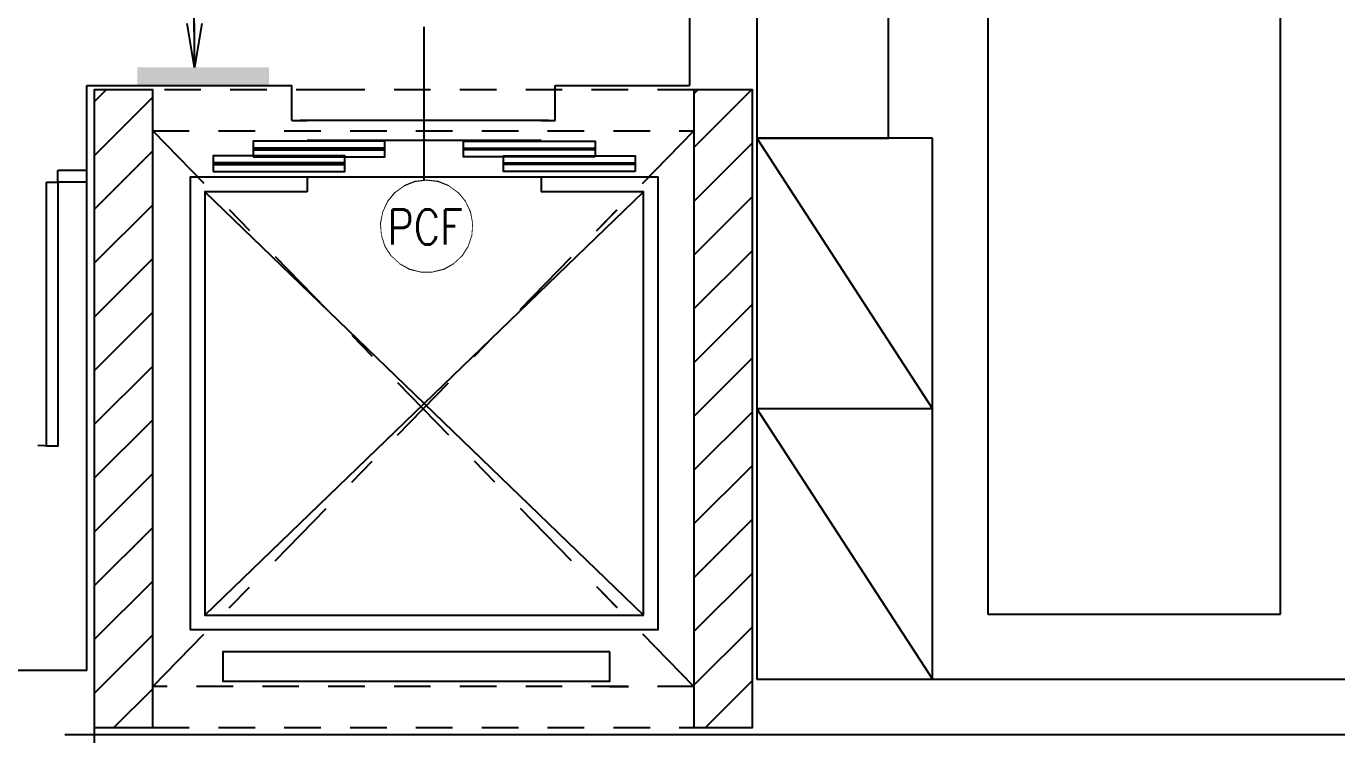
# Model space of a CAD drawing. Header units: millimetres. Extents: x 188.6 to 263.2, y 40.1 to 120.1.
# Drawn here: x 251.456 to 255.936, y 48.127 to 50.55 of the extents above; entities that cross this region are included whole.
import ezdxf
from ezdxf.enums import TextEntityAlignment as Align

# ---------------------------------------------------------------- set-up
doc = ezdxf.new("R2010")
doc.units = ezdxf.units.MM
doc.set_wipeout_variables(frame=1)
for name, pattern in [('_XREF TL$0$XREF_305_306$0$XREF-TIPO$0$HIDDEN2', [0.1875, 0.125, -0.0625]), ('DASHDOT2', [0.5, 0.25, -0.125, 0, -0.125]), ('HIDDEN2', [0.1875, 0.125, -0.0625])]:
    doc.linetypes.add(name, pattern=pattern)
for name, color, linetype in [('_XREF TL$0$S_VISTA1', 8, 'Continuous'), ('_XREF TL$0$XREF_305_306$0$XREF-TIPO$0$E-MC-ESQUADRIAS', 8, 'Continuous'), ('ARQ', 8, 'Continuous'), ('ESTR-PILARES', 11, 'Continuous'), ('ESTR-VIGAS', 11, 'HIDDEN2'), ('ESTRUTURA', 7, 'Continuous'), ('INC-PCF', 254, 'Continuous'), ('INC-SINALIZAÇÃO', 88, 'Continuous'), ('INC-TEXTO', 7, 'Continuous')]:
    doc.layers.add(name, color=color, linetype=linetype)
doc.styles.add('60-100', font='romans.shx', dxfattribs={"height": 0.16})
doc.styles.add('60-75', font='romans.shx', dxfattribs={"height": 0.12})
doc.styles.add('ROMANS', font='ROMANS.SHX', dxfattribs={"height": 0.15})
doc.dimstyles.new('SETAS75', dxfattribs={"dimtxt": 0.16, "dimasz": 0.15, "dimexe": 0.15, "dimexo": 0, "dimgap": 0.1, "dimtad": 1, "dimzin": 10, "dimdsep": 46, "dimtxsty": '60-100', "dimblk1": 'OPEN', "dimblk2": 'OPEN', "dimsah": 1, "dimcen": 0, "dimclrd": 244, "dimclre": 244, "dimclrt": 7, "dimadec": 0, "dimazin": 0, "dimtfac": 1, "dimtix": 1, "dimtmove": 2, "dimatfit": 3, "dimldrblk": 'OPEN', "dimfxl": 0.15, "dimtolj": 1, "dimtzin": 6, "dimarcsym": 0})

# ---------------------------------------------------------------- blocks, each defined once
blk = doc.blocks.new('ESTR-1TP-29.09.2016')
at = {"layer": 'ESTR-PILARES'}
for p, q in [((48.3674, 12.6142), (48.4084, 12.6552)), ((50.4174, 12.458), (50.6146, 12.6552)), ((50.4174, 12.6419), (50.4307, 12.6552)), ((48.3674, 12.4303), (48.5674, 12.6303)), ((50.4174, 12.2742), (50.6174, 12.4742)), ((48.3674, 12.2465), (48.5674, 12.4465)), ((50.4174, 12.0903), (50.6174, 12.2903)), ((48.3674, 12.0627), (48.5674, 12.2627)), ((50.4174, 11.9065), (50.6174, 12.1065)), ((48.3674, 11.8788), (48.5674, 12.0788)), ((50.4174, 11.7226), (50.6174, 11.9226)), ((48.3674, 11.695), (48.5674, 11.895)), ((50.4174, 11.5388), (50.6174, 11.7388)), ((48.3674, 11.5111), (48.5674, 11.7111)), ((50.5174, 11.5652), (50.5174, 11.5652)), ((48.3674, 11.3273), (48.5674, 11.5273)), ((50.4174, 11.3549), (50.6174, 11.5549)), ((48.3674, 11.1434), (48.5674, 11.3434)), ((50.4174, 11.1711), (50.6174, 11.3711)), ((48.3674, 10.9596), (48.5674, 11.1596)), ((50.4174, 10.9872), (50.6174, 11.1872)), ((48.3674, 10.7757), (48.5674, 10.9757)), ((50.4174, 10.8034), (50.6174, 11.0034)), ((50.4174, 10.6195), (50.6174, 10.8195)), ((48.3674, 10.5919), (48.5674, 10.7919)), ((50.4569, 10.4752), (50.6174, 10.6357)), ((48.4346, 10.4752), (48.5674, 10.608))]:
    blk.add_line(p, q, dxfattribs=at)
for points in [[(48.3674, 10.4752), (48.5674, 10.4752), (48.5674, 12.6552), (48.3674, 12.6552), (48.3674, 10.4752)], [(50.4174, 10.4752), (50.6174, 10.4752), (50.6174, 12.6552), (50.4174, 12.6552), (50.4174, 10.4752)]]:
    blk.add_lwpolyline(points, dxfattribs=at)
at = {"layer": 'ESTR-VIGAS', "linetype": 'DASHDOT2'}
for p, q in [((48.5674, 10.6152), (50.4174, 12.5152)), ((48.5674, 12.5152), (50.4174, 10.6152))]:
    blk.add_line(p, q, dxfattribs=at)
at = {"layer": 'ESTR-VIGAS'}
blk.add_line((50.1303, 10.6152), (50.1935, 10.6152), dxfattribs=at)
for points in [[(49.1824, 12.6552), (48.5674, 12.6552)], [(50.4174, 12.6552), (49.1824, 12.6552)], [(48.5674, 12.5152), (50.4174, 12.5152)], [(50.4174, 10.6152), (48.5674, 10.6152)], [(48.3674, 10.4752), (48.3674, 9.2952)], [(48.5674, 9.3652), (48.5674, 10.4752)], [(48.5674, 10.4752), (50.4174, 10.4752)]]:
    blk.add_lwpolyline(points, dxfattribs=at)
blk = doc.blocks.new('_XREF TL$0$A$C0B5F06FD')
at = {"layer": '_XREF TL$0$XREF_305_306$0$XREF-TIPO$0$E-MC-ESQUADRIAS'}
blk.add_lwpolyline([(0.8644, 0.9031), (0.9031, 0.9031), (0.9031, 0), (0.8644, 0)], close=True, dxfattribs=at)
at = {"layer": '_XREF TL$0$XREF_305_306$0$XREF-TIPO$0$E-MC-ESQUADRIAS', "color": 8, "linetype": '_XREF TL$0$XREF_305_306$0$XREF-TIPO$0$HIDDEN2'}
blk.add_arc((0.9031, 0.9031), 0.9031, 180, 270, dxfattribs=at)
blk = doc.blocks.new('_XREF TL$0$XREF_305_306$0$XREF-TIPO$0$ELEVADOR_PLANTA')
at = {"layer": '_XREF TL$0$S_VISTA1'}
for p, q in [((1.6221, -0.75), (0.175, 0.75)), ((0.175, -0.75), (1.6221, 0.75)), ((0, 0.4), (0, -0.4)), ((0.125, 0.4), (0.175, 0.4)), ((0.3831, 0), (-0.389, 0)), ((0.125, -0.4), (0.175, -0.4))]:
    blk.add_line(p, q, dxfattribs=at)
for points in [[(1.6721, 0), (1.6721, 0.8), (0.125, 0.8), (0.125, -0.8), (1.6721, -0.8), (1.6721, 0)], [(1.6221, 0.75), (0.175, 0.75), (0.175, 0.4)], [(1.6221, 0), (1.6221, 0.75)], [(0.175, -0.4), (0.175, -0.75), (1.6221, -0.75), (1.6221, 0)]]:
    blk.add_lwpolyline(points, dxfattribs=at)
for points in [[(0.1061, 0.7215), (0.1061, 0.2715), (0.0761, 0.2715), (0.0761, 0.7215)], [(1.7484, 0.6346), (1.7484, -0.6875), (1.8484, -0.6875), (1.8484, 0.6346)], [(0.0558, 0.5843), (0.0558, 0.1343), (0.0258, 0.1343), (0.0258, 0.5843)], [(0.0558, -0.5843), (0.0558, -0.1343), (0.0258, -0.1343), (0.0258, -0.5843)], [(0.1061, -0.7215), (0.1061, -0.2715), (0.0761, -0.2715), (0.0761, -0.7215)]]:
    blk.add_lwpolyline(points, close=True, dxfattribs=at)
blk = doc.blocks.new('arq-3pav')
at = {"layer": 'ARQ'}
for p, q in [((48.9453, 12.6101), (48.9453, 9.9101)), ((49.3953, 9.9101), (49.3953, 12.6101)), ((49.735, 12.2826), (49.735, 8.2826)), ((48.9453, 11.76), (48.9453, 8.0601)), ((48.715, 11.58), (48.715, 10.09)), ((50.735, 8.2826), (50.735, 11.38)), ((46.6554, 10.09), (47.3553, 10.09)), ((46.6554, 8.09), (46.6554, 10.09)), ((47.3553, 9.97), (47.3553, 10.09)), ((48.2553, 10.09), (48.715, 10.09)), ((48.2553, 9.97), (48.2553, 10.09)), ((47.3553, 9.97), (47.4078, 9.97)), ((48.2328, 9.97), (47.3828, 9.97)), ((48.2078, 9.97), (48.2553, 9.97)), ((48.9453, 9.9101), (49.3953, 9.9101)), ((49.5453, 9.9101), (48.9453, 9.9101)), ((48.9453, 9.9101), (48.9453, 8.0601)), ((48.9453, 9.9101), (49.5453, 8.9851)), ((49.5453, 8.0601), (49.5453, 9.9101)), ((46.6554, 9.8), (46.5554, 9.8)), ((46.5554, 9.76), (46.5554, 9.8)), ((46.6554, 9.76), (46.5554, 9.76)), ((49.5453, 8.9851), (48.9453, 8.9851)), ((48.9453, 8.9851), (49.5453, 8.0601)), ((49.735, 8.2826), (50.735, 8.2826)), ((46.6554, 8.09), (46.248, 8.09)), ((48.9453, 8.0601), (50.9752, 8.0601)), ((48.9453, 8.0601), (49.5453, 8.0601)), ((52.4053, 7.8702), (46.58, 7.8702))]:
    blk.add_line(p, q, dxfattribs=at)
at = {"layer": 'ARQ', "rotation": 270}
blk.add_blockref('_XREF TL$0$XREF_305_306$0$XREF-TIPO$0$ELEVADOR_PLANTA', (47.8078, 9.9017), dxfattribs=at)
at = {"layer": 'ARQ'}
blk.add_blockref('_XREF TL$0$A$C0B5F06FD', (45.6523, 8.8569), dxfattribs=at)
at = {"layer": 'ESTRUTURA'}
blk.add_blockref('ESTR-1TP-29.09.2016', (-1.6874, -2.5802), dxfattribs=at)
blk = doc.blocks.new('_OPEN')
at = {"color": 0, "linetype": 'ByBlock'}
for p, q in [((-1, 0.167), (0, 0)), ((0, 0), (-1, -0.167)), ((0, 0), (-1, 0))]:
    blk.add_line(p, q, dxfattribs=at)
blk = doc.blocks.new('INC-OBJETO')
at = {"color": 0}
blk.add_lwpolyline([(0, 0.002084), (-0.000518, 0.002019), (-0.001004, 0.001827), (-0.001427, 0.001519), (-0.00176, 0.001117), (-0.001982, 0.000644), (-0.00208, 0.000131), (-0.002047, -0.000391), (-0.001886, -0.000887), (-0.001606, -0.001329), (-0.001225, -0.001686), (-0.000767, -0.001938), (-0.000261, -0.002068), (0.000261, -0.002068), (0.000767, -0.001938), (0.001225, -0.001686), (0.001606, -0.001329), (0.001886, -0.000887), (0.002047, -0.000391), (0.00208, 0.000131), (0.001982, 0.000644), (0.00176, 0.001117), (0.001427, 0.001519), (0.001004, 0.001827), (0.000518, 0.002019)], close=True, dxfattribs=at)
blk.add_wipeout([(0, 0.002084), (-0.000518, 0.002019), (-0.001004, 0.001827), (-0.001427, 0.001519), (-0.00176, 0.001117), (-0.001982, 0.000644), (-0.00208, 0.000131), (-0.002047, -0.000391), (-0.001886, -0.000887), (-0.001606, -0.001329), (-0.001225, -0.001686), (-0.000767, -0.001938), (-0.000261, -0.002068), (0.000261, -0.002068), (0.000767, -0.001938), (0.001225, -0.001686), (0.001606, -0.001329), (0.001886, -0.000887), (0.002047, -0.000391), (0.00208, 0.000131), (0.001982, 0.000644), (0.00176, 0.001117), (0.001427, 0.001519), (0.001004, 0.001827), (0.000518, 0.002019)], dxfattribs=at)
at = {"color": 0, "style": 'ROMANS', "width": 1.285725}
blk.add_attdef('OBJETO', text='', height=0.0016, dxfattribs=at).set_placement((-0.001786, -0.00083), (0.001643, -0.00083), align=Align.FIT)
blk = doc.blocks.new('A$C0ECE51B6')
at = {"layer": 'INC-SINALIZAÇÃO', "color": 119}
blk.add_solid([(0.225, 0.06), (0.225, 0), (-0.225, 0.06), (-0.225, 0)], dxfattribs=at)

msp = doc.modelspace()

# ---------------------------------------------------------------- block references
msp.add_blockref('arq-3pav', (205.0084, 40.2568))

# ---------------------------------------------------------------- next in the draw order: linework, layer by layer
at = {"layer": 'INC-PCF'}
for points in [[(252.2324, 50.1271), (252.6824, 50.1271), (252.6824, 50.1571), (252.2324, 50.1571)], [(253.4009, 50.1271), (252.9509, 50.1271), (252.9509, 50.1571), (253.4009, 50.1571)], [(252.0952, 50.0767), (252.5452, 50.0767), (252.5452, 50.1067), (252.0952, 50.1067)], [(252.0952, 50.0767), (252.5452, 50.0767), (252.5452, 50.1067), (252.0952, 50.1067)], [(253.5381, 50.0767), (253.0881, 50.0767), (253.0881, 50.1067), (253.5381, 50.1067)]]:
    msp.add_lwpolyline(points, close=True, dxfattribs=at)

# ---------------------------------------------------------------- next in the draw order: block references
at = {"layer": 'ESTRUTURA'}
msp.add_blockref('ESTR-1TP-29.09.2016', (203.3211, 37.6766), dxfattribs=at)
at = {"layer": 'INC-SINALIZAÇÃO', "linetype": 'Continuous'}
msp.add_blockref('A$C0ECE51B6', (252.0609, 50.3487), dxfattribs=at)

# ---------------------------------------------------------------- next in the draw order: leaders
at = {"layer": 'INC-TEXTO'}
msp.add_leader([(252.0314, 50.4086), (252.0299, 50.8722), (252.2128, 50.8722)], dimstyle='SETAS75', override={"dimtxsty": '60-75'}, dxfattribs=at)

# ---------------------------------------------------------------- next in the draw order: block references
ref = msp.add_blockref('INC-OBJETO', (252.8247, 49.8656), dxfattribs=dict(at, xscale=75, yscale=75, zscale=75))
ref.add_attrib('OBJETO', 'PCF', dxfattribs={"layer": '0', "height": 0.12, "style": 'ROMANS', "width": 0.762718}).set_placement((252.6908, 49.8033), (252.9479, 49.8033), align=Align.FIT)

doc.saveas('drawing.dxf')
